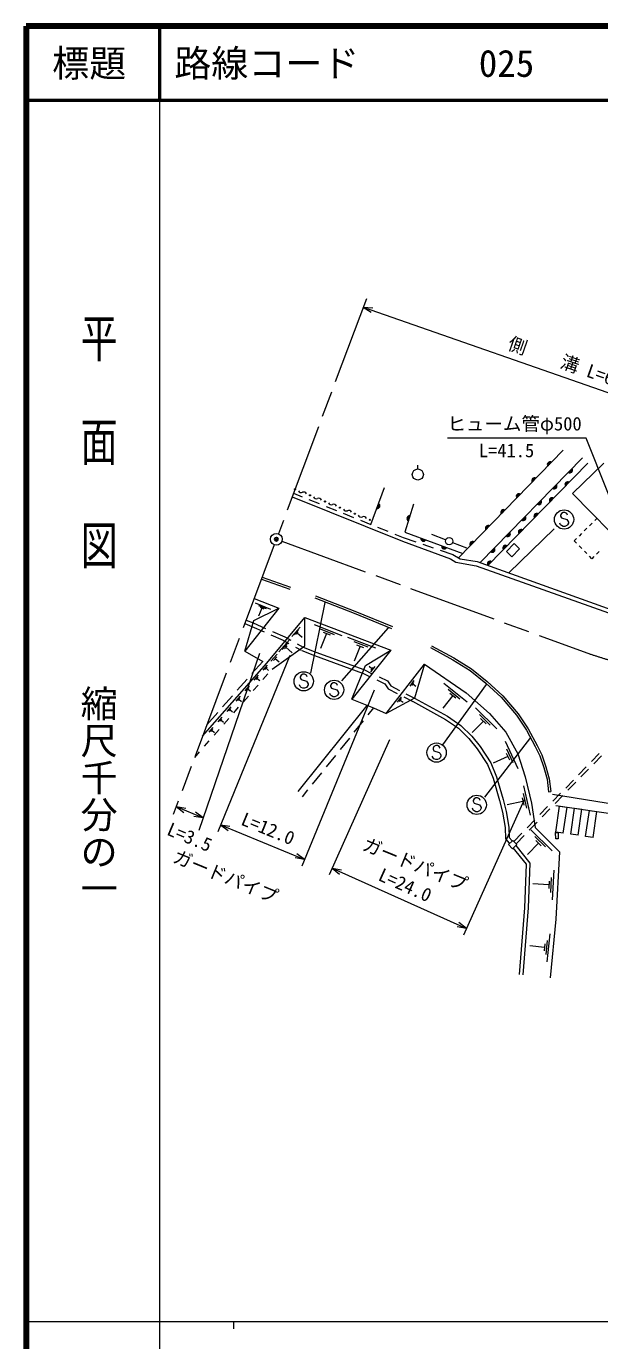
# Model space of a CAD drawing. Units: millimetres, scale not verified. Extents: x 40000 to 680000, y 20000 to 380000.
# Drawn here: x 40000 to 117476, y 202409 to 380000 of the extents above; entities that cross this region are included whole.
import ezdxf
from ezdxf.enums import TextEntityAlignment as Align

# ---------------------------------------------------------------- set-up
doc = ezdxf.new("R2010")
doc.units = ezdxf.units.MM
doc.header["$LTSCALE"] = 1000
doc.header["$PDMODE"] = 32
doc.header["$PDSIZE"] = 500
doc.linetypes.add('CHAIN', pattern=[18.5, 12, -1.5, 3.5, -1.5])
for name, color, linetype, lineweight in [('M-BGD', 7, 'Continuous', 13), ('M-BMK', 2, 'CHAIN', 13), ('M-BMK-SRVR', 3, 'Continuous', 13), ('M-STR-HTXT', 7, 'Continuous', 13), ('M-STR-STRC', 7, 'Continuous', 13), ('M-TTL', 2, 'Continuous', 140), ('M-TTL-BAND', 7, 'Continuous', 13), ('M-TTL-LINE', 7, 'Continuous', 50)]:
    doc.layers.add(name, color=color, linetype=linetype, lineweight=lineweight)
doc.layers.add('M-OTRS', color=6, linetype='Continuous')
doc.layers.add('M-TTL-TXT', color=7, linetype='Continuous')
doc.styles.add('@ＭＳ ゴシック', font='')
doc.styles.add('ＭＳ ゴシック', font='')
doc.styles.get('@ＭＳ ゴシック').set_extended_font_data('@MS Gothic')
doc.styles.get('ＭＳ ゴシック').set_extended_font_data('MS Gothic')

msp = doc.modelspace()

# ---------------------------------------------------------------- linework, layer by layer
at = {"layer": 'M-BGD'}
for p, q in [((112547, 322723), (98409, 308184)), ((101334, 307535), (115154, 321682)), ((92902, 320188), (92902, 320688)), ((102369, 307163), (115869, 320983)), ((113817, 316866), (118028, 320995)), ((76108, 316899), (77254, 316438)), ((86544, 312699), (88405, 317691)), ((113817, 316866), (129549, 300821)), ((78181, 316065), (79573, 315505)), ((80501, 315131), (81892, 314571)), ((82820, 314198), (84212, 313638)), ((85139, 313265), (86531, 312705)), ((116465, 312879), (116108, 312529)), ((117108, 313510), (116822, 313229)), ((87459, 312331), (88850, 311772)), ((89778, 311398), (90924, 310937)), ((90924, 310937), (92612, 310354)), ((96657, 310606), (94787, 311316)), ((115037, 311479), (114680, 311129)), ((115751, 312179), (115394, 311829)), ((93558, 310028), (94976, 309539)), ((95921, 309213), (97610, 308630)), ((97592, 310252), (99463, 309546)), ((105935, 310098), (104887, 309025)), ((104887, 309025), (105602, 308327)), ((105602, 308327), (106650, 309399)), ((105935, 310098), (106650, 309399)), ((114323, 310779), (114036, 310498)), ((114351, 310177), (114036, 310498)), ((115052, 309463), (114701, 309820)), ((115752, 308749), (115402, 309106)), ((117417, 309051), (117060, 308701)), ((116417, 308070), (116102, 308392)), ((116703, 308351), (116417, 308070)), ((71874, 305588), (75687, 304237)), ((71774, 305305), (75587, 303954)), ((70926, 302088), (72980, 301242)), ((71383, 301740), (72410, 301316)), ((71840, 301391), (71388, 300295)), ((71583, 301497), (72097, 301285)), ((69510, 299310), (70479, 298918)), ((69697, 299773), (70666, 299382)), ((70464, 298925), (72128, 298186)), ((70666, 299382), (72341, 298639)), ((75877, 297551), (76992, 298832)), ((76241, 297796), (76799, 298437)), ((78882, 299196), (82647, 297700)), ((79724, 298571), (81606, 297823)), ((73042, 297780), (74707, 297041)), ((73255, 298233), (74929, 297490)), ((74125, 295477), (75554, 297118)), ((74592, 295792), (75306, 296612)), ((74707, 297041), (75495, 296609)), ((74929, 297490), (75726, 297052)), ((76466, 297882), (76745, 298203)), ((76605, 298042), (77294, 297453)), ((80565, 297946), (79767, 295938)), ((80095, 298133), (81036, 297759)), ((83400, 297487), (87179, 296027)), ((84247, 296870), (86137, 296140)), ((69523, 295559), (71950, 294191)), ((73063, 294202), (73919, 295185)), ((73408, 294334), (73836, 294825)), ((74880, 295902), (75237, 296312)), ((75058, 296107), (75933, 295345)), ((76372, 296128), (77160, 295696)), ((76603, 296571), (77400, 296134)), ((85095, 296253), (84317, 294237)), ((84623, 296435), (85568, 296071)), ((71950, 294191), (70490, 292534)), ((72009, 293008), (72592, 293677)), ((72244, 293098), (72535, 293432)), ((72389, 293265), (72746, 292954)), ((73622, 294579), (74146, 294123)), ((85607, 293077), (86754, 292532)), ((86705, 293199), (86321, 293521)), ((87103, 293479), (86500, 292759)), ((86856, 293379), (86554, 293019)), ((69828, 291784), (68506, 290283)), ((70806, 291643), (71389, 292313)), ((71041, 291733), (71333, 292068)), ((71187, 291900), (71544, 291589)), ((71979, 291745), (72638, 292497)), ((85393, 292626), (86476, 292110)), ((87379, 291681), (88462, 291166)), ((87657, 292103), (88803, 291557)), ((88803, 291557), (89258, 290867)), ((91853, 290840), (92410, 291596)), ((92093, 290955), (92372, 291333)), ((96394, 291265), (99553, 288728)), ((67845, 289533), (66523, 288032)), ((68351, 288824), (68922, 289480)), ((69343, 288737), (70002, 289489)), ((69576, 290230), (70153, 290893)), ((69808, 290319), (70097, 290650)), ((69952, 290485), (70306, 290177)), ((70661, 290241), (71320, 290993)), ((88462, 291166), (88913, 290482)), ((88913, 290482), (90117, 289865)), ((89258, 290867), (90403, 290280)), ((91293, 289824), (92438, 289237)), ((92232, 291144), (92636, 290847)), ((97635, 289575), (96282, 287891)), ((97014, 290420), (98594, 289152)), ((97240, 289893), (98030, 289258)), ((67132, 287424), (67697, 288073)), ((67360, 287511), (67643, 287836)), ((68024, 287233), (68684, 287985)), ((68581, 288912), (68867, 289240)), ((68724, 289076), (69074, 288771)), ((76748, 276610), (86041, 288253)), ((86911, 287897), (86154, 286955)), ((86911, 287897), (88622, 287134)), ((90156, 288663), (90714, 289419)), ((90397, 288777), (90675, 289156)), ((90536, 288966), (90939, 288669)), ((91007, 289409), (92210, 288792)), ((100687, 287916), (103578, 285078)), ((65862, 287282), (64401, 285624)), ((65919, 286032), (66479, 286674)), ((66145, 286118), (66424, 286439)), ((66285, 286278), (66627, 285980)), ((66706, 285729), (67365, 286481)), ((67501, 287673), (67847, 287372)), ((85528, 286175), (84276, 284615)), ((101754, 286111), (100240, 284570)), ((101220, 287014), (102666, 285594)), ((101392, 286466), (102115, 285757)), ((64712, 284645), (65266, 285281)), ((64935, 284731), (65212, 285048)), ((65074, 284889), (65413, 284594)), ((65388, 284225), (66047, 284977)), ((64070, 282721), (64729, 283473)), ((83650, 283835), (82399, 282276)), ((104701, 283406), (106406, 279731)), ((104882, 282374), (105735, 280536)), ((62751, 281217), (63411, 281969)), ((81773, 281496), (80521, 279936)), ((105063, 281342), (103103, 280432)), ((104850, 281801), (105277, 280882)), ((116362, 280672), (117406, 281749)), ((116665, 280369), (117709, 281446)), ((79895, 279156), (78643, 277596)), ((114621, 278878), (115666, 279954)), ((114924, 278575), (115968, 279652)), ((107170, 277375), (108080, 273427)), ((112880, 277084), (113925, 278160)), ((113183, 276781), (114228, 277857)), ((78017, 276816), (77261, 275874)), ((107099, 275280), (104993, 274794)), ((106985, 275773), (107213, 274786)), ((107135, 276327), (107589, 274353)), ((110572, 276584), (110869, 276622)), ((111139, 275289), (112184, 276366)), ((111442, 274986), (112487, 276063)), ((109398, 273495), (110443, 274572)), ((109701, 273192), (110746, 274269)), ((107658, 271701), (108702, 272777)), ((107960, 271398), (109005, 272475)), ((105872, 269861), (106961, 270983)), ((106170, 269553), (107264, 270680)), ((108155, 271451), (111046, 268613)), ((108689, 270549), (110134, 269130)), ((108861, 270001), (109584, 269292)), ((109222, 269647), (107708, 268105)), ((110935, 265008), (110832, 262985)), ((111256, 266006), (111050, 261959)), ((110614, 264010), (108456, 264119)), ((110639, 264516), (110588, 263504)), ((110030, 255548), (108016, 255746)), ((110077, 256020), (109984, 255076)), ((110375, 256467), (110189, 254579)), ((110720, 257387), (110348, 253610))]:
    msp.add_line(p, q, dxfattribs=at)
for points in [[(75923, 316406), (90826, 310429), (97323, 308060), (98029, 307620), (100776, 307102), (119409, 300483), (133073, 296268)], [(92319, 315420), (91142, 311653), (98963, 308753)], [(97610, 308630), (98622, 308065), (100905, 307688), (119597, 300979), (133179, 296663)], [(70783, 302675), (74122, 301398), (69523, 295559)], [(78969, 302771), (84300, 300709), (89351, 298639)], [(79077, 303051), (84411, 300988), (89465, 298916)], [(63824, 284081), (72508, 293936), (77648, 300144), (89254, 295698), (84000, 289086), (86911, 287897)], [(69523, 295559), (70760, 299694), (74122, 301398)], [(73219, 293159), (77629, 296297), (77648, 300144)], [(77211, 295671), (78940, 294967), (85437, 292607)], [(77400, 296134), (79120, 295434), (85607, 293077)], [(84000, 289086), (85836, 293645), (89254, 295698)], [(94611, 296047), (97618, 294422), (99970, 292940), (102084, 291230), (104177, 289344), (106235, 286925), (107567, 284921), (108771, 282690), (109367, 281447), (109913, 279839), (110355, 278278), (110572, 276584)], [(94754, 296311), (97770, 294681), (100145, 293185), (102279, 291458), (104393, 289554), (106475, 287106), (107825, 285076), (109038, 282826), (109645, 281560), (110200, 279928), (110650, 278338), (110869, 276622)], [(88622, 287134), (93819, 293804), (99421, 289935), (102597, 287163), (104791, 284651), (106410, 281702), (107418, 278588), (108249, 275051), (108739, 271730), (112031, 268439), (111569, 259344), (110789, 251433)], [(93819, 293804), (92438, 289237), (88622, 287134)], [(92197, 288799), (96655, 286344), (98388, 285158), (99812, 283765), (100938, 282380), (102326, 280245), (103068, 278413), (103952, 275417), (104353, 273831), (104690, 271762), (104765, 270207), (105252, 269611)], [(92438, 289237), (96917, 286771), (98706, 285546), (100182, 284103), (101343, 282674), (102771, 280477), (103540, 278578), (104435, 275549), (104843, 273933), (105188, 271814), (105256, 270396), (105639, 269928)], [(105754, 268991), (107534, 266778), (107304, 260905), (106575, 251875)], [(106144, 269305), (108041, 266946), (107803, 260875), (107074, 251835)]]:
    msp.add_lwpolyline(points, dxfattribs=at)
for points in [[(105145, 269448), (105701, 268875), (106281, 269438), (105725, 270012)], [(111532, 270209), (111513, 271074), (111864, 271081), (111883, 270216)]]:
    msp.add_lwpolyline(points, close=True, dxfattribs=at)
for centre, radius in [((92902, 319438), 750), ((76313, 317447), 75), ((78333, 316621), 75), ((80354, 315795), 75), ((82375, 314969), 75), ((84395, 314143), 75), ((86416, 313317), 75), ((97124, 310428), 500)]:
    msp.add_circle(centre, radius, dxfattribs=at)
for centre, radius, start, end in [((110745, 320793), 354, 54.60052, 217.0057), ((110745, 320793), 283, 56.82456, 214.78166), ((110745, 320793), 212, 60.57088, 211.03533), ((110745, 320793), 142, 68.28261, 203.3236), ((110745, 320793), 100, 78.60028, 193.00594), ((113446, 320011), 354, 234.46723, 36.8724), ((113446, 320011), 283, 236.69126, 34.64837), ((113446, 320011), 212, 240.43759, 30.90204), ((113446, 320011), 142, 248.14932, 23.19031), ((113446, 320011), 100, 258.46698, 12.87265), ((108654, 318642), 354, 54.60052, 217.0057), ((108654, 318642), 283, 56.82456, 214.78166), ((108654, 318642), 212, 60.57088, 211.03533), ((108654, 318642), 142, 68.28261, 203.3236), ((108654, 318642), 100, 78.60028, 193.00594), ((111350, 317865), 354, 234.46723, 36.8724), ((111350, 317865), 283, 236.69126, 34.64837), ((111350, 317865), 212, 240.43759, 30.90204), ((111350, 317865), 142, 248.14932, 23.19031), ((113134, 318105), 354, 54.46723, 216.8724), ((113134, 318105), 283, 56.69126, 214.64837), ((113134, 318105), 212, 60.43759, 210.90204), ((113134, 318105), 142, 68.14932, 203.19031), ((113134, 318105), 100, 78.46698, 192.87265), ((77158, 317411), 412, 201.94073, 293.59127), ((77488, 316656), 412, 21.94073, 113.59127), ((79179, 316585), 412, 201.94073, 293.59127), ((79509, 315830), 412, 21.94073, 113.59127), ((106562, 316491), 354, 54.60052, 217.0057), ((106562, 316491), 283, 56.82456, 214.78166), ((106562, 316491), 212, 60.57088, 211.03533), ((106562, 316491), 142, 68.28261, 203.3236), ((106562, 316491), 100, 78.60028, 193.00594), ((111038, 315959), 354, 54.46723, 216.8724), ((111038, 315959), 283, 56.69126, 214.64837), ((111038, 315959), 212, 60.43759, 210.90204), ((111350, 317865), 100, 258.46698, 12.87265), ((81199, 315759), 412, 201.94073, 293.59127), ((81529, 315004), 412, 21.94073, 113.59127), ((83220, 314933), 412, 201.94073, 293.59127), ((83550, 314178), 412, 21.94073, 113.59127), ((87424, 315214), 354, 258.35668, 60.76186), ((87424, 315214), 283, 260.58072, 58.53782), ((87424, 315214), 212, 264.32705, 54.7915), ((87424, 315214), 142, 272.03878, 47.07977), ((87424, 315214), 100, 282.35644, 36.7621), ((104471, 314340), 354, 54.60052, 217.0057), ((104471, 314340), 283, 56.82456, 214.78166), ((104471, 314340), 212, 60.57088, 211.03533), ((104471, 314340), 142, 68.28261, 203.3236), ((104471, 314340), 100, 78.60028, 193.00594), ((109253, 315719), 354, 234.46723, 36.8724), ((109253, 315719), 283, 236.69126, 34.64837), ((109253, 315719), 212, 240.43759, 30.90204), ((109253, 315719), 142, 248.14932, 23.19031), ((109253, 315719), 100, 258.46698, 12.87265), ((111038, 315959), 142, 68.14932, 203.19031), ((111038, 315959), 100, 78.46698, 192.87265), ((85240, 314107), 412, 201.94073, 293.59127), ((85570, 313352), 412, 21.94073, 113.59127), ((91782, 313520), 354, 81.44339, 243.84856), ((91782, 313520), 283, 83.66742, 241.62453), ((91782, 313520), 212, 87.41375, 237.8782), ((91782, 313520), 142, 95.12548, 230.16647), ((91782, 313520), 100, 105.44314, 219.84881), ((107157, 313573), 354, 234.46723, 36.8724), ((107157, 313573), 283, 236.69126, 34.64837), ((107157, 313573), 212, 240.43759, 30.90204), ((107157, 313573), 142, 248.14932, 23.19031), ((107157, 313573), 100, 258.46698, 12.87265), ((108941, 313813), 354, 54.46723, 216.8724), ((108941, 313813), 283, 56.69126, 214.64837), ((108941, 313813), 212, 60.43759, 210.90204), ((108941, 313813), 142, 68.14932, 203.19031), ((108941, 313813), 100, 78.46698, 192.87265), ((93664, 310775), 354, 168.45272, 330.8579), ((93664, 310775), 283, 170.67676, 328.63386), ((93664, 310775), 212, 174.42308, 324.88753), ((102380, 312190), 354, 54.60052, 217.0057), ((102380, 312190), 283, 56.82456, 214.78166), ((102380, 312190), 212, 60.57088, 211.03533), ((102380, 312190), 142, 68.28261, 203.3236), ((102380, 312190), 100, 78.60028, 193.00594), ((105060, 311427), 354, 234.46723, 36.8724), ((105060, 311427), 283, 236.69126, 34.64837), ((105060, 311427), 212, 240.43759, 30.90204), ((105060, 311427), 142, 248.14932, 23.19031), ((105060, 311427), 100, 258.46698, 12.87265), ((106845, 311668), 354, 54.46723, 216.8724), ((106845, 311668), 283, 56.69126, 214.64837), ((106845, 311668), 212, 60.43759, 210.90204), ((106845, 311668), 142, 68.14932, 203.19031), ((106845, 311668), 100, 78.46698, 192.87265), ((93664, 310775), 142, 182.13481, 317.1758), ((93664, 310775), 100, 192.45248, 306.85814), ((96477, 309732), 354, 168.45272, 330.8579), ((96477, 309732), 283, 170.67676, 328.63386), ((96477, 309732), 212, 174.42308, 324.88753), ((96477, 309732), 142, 182.13481, 317.1758), ((96477, 309732), 100, 192.45248, 306.85814), ((100288, 310039), 354, 54.60052, 217.0057), ((100288, 310039), 283, 56.82456, 214.78166), ((100288, 310039), 212, 60.57088, 211.03533), ((100288, 310039), 142, 68.28261, 203.3236), ((100288, 310039), 100, 78.60028, 193.00594), ((102964, 309281), 354, 234.46723, 36.8724), ((102964, 309281), 283, 236.69126, 34.64837), ((102964, 309281), 212, 240.43759, 30.90204), ((102964, 309281), 142, 248.14932, 23.19031), ((102964, 309281), 100, 258.46698, 12.87265), ((104748, 309522), 354, 54.46723, 216.8724), ((104748, 309522), 283, 56.69126, 214.64837), ((104748, 309522), 212, 60.43759, 210.90204), ((104748, 309522), 142, 68.14932, 203.19031), ((104748, 309522), 100, 78.46698, 192.87265), ((102652, 307376), 354, 54.46723, 216.8724), ((102652, 307376), 283, 56.69126, 214.64837), ((102652, 307376), 212, 60.43759, 210.90204), ((102652, 307376), 142, 68.14932, 203.19031), ((102652, 307376), 100, 78.46698, 192.87265)]:
    msp.add_arc(centre, radius, start, end, dxfattribs=at)
at = {"layer": 'M-BMK'}
for p, q in [((85952, 343199), (74065, 311443)), ((73504, 309944), (59859, 273491)), ((74536, 310418), (115886, 295284))]:
    msp.add_line(p, q, dxfattribs=at)
msp.add_arc((250341, 709172), 435180, 252.00312, 259.17423, dxfattribs=at)
at = {"layer": 'M-BMK-SRVR'}
msp.add_circle((73785, 310693), 800, dxfattribs=at)
at = {"layer": 'M-OTRS'}
msp.add_point((73785, 310693), dxfattribs=at)
at = {"layer": 'M-STR-HTXT'}
for p, q in [((85527, 342065), (141819, 322422)), ((85527, 342065), (86605, 341358)), ((85527, 342065), (86811, 341948)), ((115652, 324337), (96902, 324337)), ((128023, 293185), (115652, 324337)), ((71497, 295239), (63319, 271355)), ((75628, 294981), (65860, 271185)), ((86999, 290314), (77231, 266518)), ((89087, 283611), (80906, 265344)), ((107248, 275478), (99068, 257211)), ((60263, 274568), (63898, 273047)), ((60263, 274568), (61295, 273797)), ((60263, 274568), (61536, 274374)), ((63898, 273047), (62866, 273818)), ((63898, 273047), (62625, 273241)), ((66240, 272111), (77610, 267443)), ((66240, 272111), (67277, 271347)), ((66240, 272111), (67515, 271925)), ((77610, 267443), (76573, 268207)), ((77610, 267443), (76335, 267629)), ((81315, 266257), (99477, 258124)), ((81315, 266257), (82328, 265461)), ((81315, 266257), (82584, 266031)), ((99477, 258124), (98208, 258349)), ((99477, 258124), (98464, 258920))]:
    msp.add_line(p, q, dxfattribs=at)
at = {"layer": 'M-STR-STRC'}
for p, q in [((112187, 312652), (112069, 312888)), ((112305, 314188), (112187, 313952)), ((112187, 313952), (112187, 313833)), ((112187, 313833), (112305, 313597)), ((112305, 312533), (112187, 312652)), ((112542, 314306), (112305, 314188)), ((112305, 313597), (113014, 313361)), ((112778, 314306), (112542, 314306)), ((113014, 314188), (112778, 314306)), ((113132, 313952), (113014, 314188)), ((113014, 313361), (113132, 313242)), ((113132, 312652), (113014, 312533)), ((113132, 313242), (113251, 313006)), ((113251, 312888), (113132, 312652)), ((113251, 313006), (113251, 312888)), ((111332, 312105), (105192, 306150)), ((112542, 312415), (112305, 312533)), ((112778, 312415), (112542, 312415)), ((113014, 312533), (112778, 312415)), ((80328, 302137), (78380, 292608)), ((88908, 298715), (82591, 291556)), ((77130, 292330), (77012, 292094)), ((77012, 292094), (77012, 291976)), ((77012, 291976), (77130, 291739)), ((77367, 292448), (77130, 292330)), ((77130, 291739), (77840, 291503)), ((77603, 292448), (77367, 292448)), ((77840, 292330), (77603, 292448)), ((77958, 292094), (77840, 292330)), ((77840, 291503), (77958, 291385)), ((77958, 291385), (78076, 291148)), ((81473, 291290), (81237, 291172)), ((81709, 291290), (81473, 291290)), ((81946, 291172), (81709, 291290)), ((77012, 290794), (76894, 291030)), ((77130, 290676), (77012, 290794)), ((77367, 290557), (77130, 290676)), ((77603, 290557), (77367, 290557)), ((77840, 290676), (77603, 290557)), ((77958, 290794), (77840, 290676)), ((78076, 291030), (77958, 290794)), ((78076, 291148), (78076, 291030)), ((81118, 289636), (81000, 289872)), ((81237, 291172), (81118, 290936)), ((81118, 290936), (81118, 290818)), ((81118, 290818), (81237, 290581)), ((81237, 289518), (81118, 289636)), ((81237, 290581), (81946, 290345)), ((81473, 289399), (81237, 289518)), ((81946, 289518), (81709, 289399)), ((82064, 290936), (81946, 291172)), ((81946, 290345), (82064, 290227)), ((82064, 289636), (81946, 289518)), ((82064, 290227), (82182, 289990)), ((82182, 289872), (82064, 289636)), ((82182, 289990), (82182, 289872)), ((102122, 291082), (96226, 282922)), ((81709, 289399), (81473, 289399)), ((95082, 282697), (94963, 282460)), ((94963, 282460), (94963, 282342)), ((95318, 282815), (95082, 282697)), ((95554, 282815), (95318, 282815)), ((95791, 282697), (95554, 282815)), ((95909, 282460), (95791, 282697)), ((108123, 283922), (101911, 275868)), ((94963, 281160), (94845, 281397)), ((94963, 282342), (95082, 282106)), ((95082, 281042), (94963, 281160)), ((95082, 282106), (95791, 281869)), ((95318, 280924), (95082, 281042)), ((95554, 280924), (95318, 280924)), ((95791, 281042), (95554, 280924)), ((95791, 281869), (95909, 281751)), ((95909, 281160), (95791, 281042)), ((95909, 281751), (96027, 281515)), ((96027, 281397), (95909, 281160)), ((96027, 281515), (96027, 281397)), ((100504, 275643), (100386, 275406)), ((100386, 275406), (100386, 275288)), ((100386, 275288), (100504, 275052)), ((100740, 275761), (100504, 275643)), ((100976, 275761), (100740, 275761)), ((101213, 275643), (100976, 275761)), ((101331, 275406), (101213, 275643)), ((111093, 276242), (125303, 273964)), ((100386, 274106), (100267, 274343)), ((100504, 273988), (100386, 274106)), ((100504, 275052), (101213, 274815)), ((100740, 273870), (100504, 273988)), ((100976, 273870), (100740, 273870)), ((101213, 273988), (100976, 273870)), ((101213, 274815), (101331, 274697)), ((101331, 274106), (101213, 273988)), ((101331, 274697), (101449, 274461)), ((101449, 274343), (101331, 274106)), ((101449, 274461), (101449, 274343)), ((111529, 274724), (124639, 272826)), ((112048, 274649), (113057, 274503)), ((112548, 270987), (113057, 274503)), ((113558, 270841), (114067, 274356)), ((114067, 274356), (115076, 274210)), ((114567, 270694), (115076, 274210)), ((115577, 270548), (116086, 274064)), ((116086, 274064), (117095, 273918)), ((116586, 270402), (117095, 273918)), ((114567, 270694), (113558, 270841)), ((116586, 270402), (115577, 270548))]:
    msp.add_line(p, q, dxfattribs=at)
msp.add_lwpolyline([(112548, 270987), (111539, 271133), (112048, 274649)], dxfattribs=at)
for centre in [(112660, 313361), (77485, 291503), (81591, 290345), (95436, 281869), (100858, 274815)]:
    msp.add_circle(centre, 1300, dxfattribs=at)
at = {"layer": 'M-TTL'}
for p, q in [((40000, 380000), (40000, 20000)), ((680000, 380000), (40000, 380000))]:
    msp.add_line(p, q, dxfattribs=at)
at = {"layer": 'M-TTL-BAND'}
for p, q in [((58000, 370000), (58000, 20000)), ((40000, 205000), (579000, 205000)), ((68000, 205000), (68000, 204000))]:
    msp.add_line(p, q, dxfattribs=at)
at = {"layer": 'M-TTL-LINE'}
for p, q in [((58000, 380000), (58000, 370000)), ((40000, 370000), (680000, 370000))]:
    msp.add_line(p, q, dxfattribs=at)

# ---------------------------------------------------------------- texts
at = {"layer": 'M-STR-HTXT', "style": 'ＭＳ ゴシック'}
for s, rotation, p in [('側\u3000\u3000溝 L=61.0', 340.764, (113573, 332808)), ('L=12.0', 337.682, (72115, 270239)), ('L=3.5', 337.307, (61513, 269104)), ('ガードパイプ', 337.682, (91999, 265433)), ('ガードパイプ', 337.682, (66386, 263780)), ('L=24.0', 335.876, (90600, 262647))]:
    msp.add_text(s, height=1833, rotation=rotation, dxfattribs=at).set_placement(p, align=Align.BOTTOM_CENTER)
msp.add_text('ヒューム管φ500', height=1833, dxfattribs=at).set_placement((96902, 324837), align=Align.BOTTOM_LEFT)
msp.add_text('L=41.5', height=1833, dxfattribs=at).set_placement((104887, 321222), align=Align.BOTTOM_CENTER)
at = {"layer": 'M-TTL-BAND', "style": '@ＭＳ ゴシック', "width": 1.4}
msp.add_text('平  面  図', height=3666, rotation=270, dxfattribs=at).set_placement((49777, 306475), align=Align.MIDDLE_RIGHT)
at = {"layer": 'M-TTL-BAND', "style": '@ＭＳ ゴシック'}
msp.add_text('縮尺千分の一', height=3666, rotation=270, dxfattribs=at).set_placement((49777, 261030), align=Align.MIDDLE_RIGHT)
at = {"layer": 'M-TTL-TXT', "style": 'ＭＳ ゴシック'}
msp.add_text('標題', height=3666, dxfattribs=at).set_placement((48500, 375000), align=Align.MIDDLE_CENTER)
for s, p in [('路線コード', (60000, 375000)), ('025', (101142, 375000))]:
    msp.add_text(s, height=3666, dxfattribs=at).set_placement(p, align=Align.MIDDLE_LEFT)

doc.saveas('drawing.dxf')
